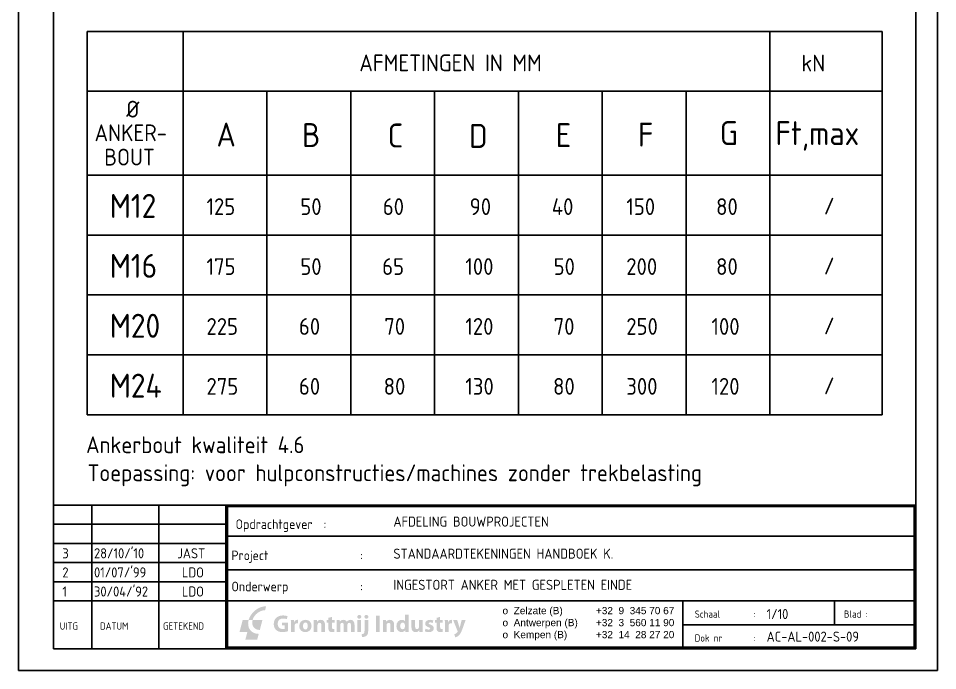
# Model space of a CAD drawing. Extents: x 0 to 2100, y 0 to 2971.
# Drawn here: x 0 to 2100, y 0 to 1489 of the extents above; entities that cross this region are included whole.
import ezdxf

# ---------------------------------------------------------------- set-up
doc = ezdxf.new("R2010")
doc.units = 0
doc.header["$LTSCALE"] = 5
doc.header["$MEASUREMENT"] = 0
doc.layers.get('0').update_dxf_attribs({"linetype": 'CONTINUOUS'})
for name, color, linetype in [('25', 7, 'CONTINUOUS'), ('35', 2, 'CONTINUOUS'), ('50', 6, 'CONTINUOUS'), ('LAYER_1', 160, 'CONTINUOUS'), ('TITEL', 7, 'CONTINUOUS')]:
    doc.layers.add(name, color=color, linetype=linetype)
doc.styles.get("Standard").update_dxf_attribs({"font": 'iso'})

# ---------------------------------------------------------------- blocks, each defined once
blk = doc.blocks.new('BLOK1')
at = {"layer": 'LAYER_1', "lineweight": 0}
h = blk.add_hatch(color=12, dxfattribs=at)
h.dxf.hatch_style = 2
edge = h.paths.add_edge_path()
edge.add_spline(control_points=[(6.7, 14.88), (8.24, 20.6), (14.12, 25.23), (19.84, 25.23), (19.84, 25.23), (19.06, 22.28), (19.06, 22.28), (14.97, 22.28), (10.77, 18.97), (9.67, 14.88), (9.67, 14.88), (6.72, 14.88), (6.72, 14.88), (6.72, 14.88), (6.7, 14.88), (6.7, 14.88)], knot_values=[0, 0, 0, 0, 1, 1, 1, 2, 2, 2, 3, 3, 3, 4, 4, 4, 5, 5, 5, 5], degree=3, periodic=0)
h = blk.add_hatch(color=156, dxfattribs=at)
h.dxf.hatch_style = 2
edge = h.paths.add_edge_path()
edge.add_spline(control_points=[(17.07, 14.9), (17.07, 14.9), (15.1, 7.49), (15.1, 7.49), (11.01, 7.49), (8.58, 10.81), (9.69, 14.88), (9.69, 14.88), (17.07, 14.9), (17.07, 14.9)], knot_values=[0, 0, 0, 0, 1, 1, 1, 2, 2, 2, 3, 3, 3, 3], degree=3, periodic=0)
edge = h.paths.add_edge_path()
edge.add_spline(control_points=[(6.72, 14.9), (5.18, 9.18), (8.57, 4.55), (14.28, 4.55), (14.28, 4.55), (13.11, 0.09), (13.11, 0.09), (13.11, 0.09), (4.22, 0.09), (4.22, 0.09), (4.22, 0.09), (5.81, 6.01), (5.81, 6.01), (5.81, 6.01), (-0.1, 6.01), (-0.1, 6.01), (-0.1, 6.01), (2.27, 14.9), (2.27, 14.9), (2.27, 14.9), (6.7, 14.9), (6.7, 14.9), (6.7, 14.9), (6.72, 14.9), (6.72, 14.9)], knot_values=[0, 0, 0, 0, 1, 1, 1, 2, 2, 2, 3, 3, 3, 4, 4, 4, 5, 5, 5, 6, 6, 6, 7, 7, 7, 8, 8, 8, 8], degree=3, periodic=0)
h = blk.add_hatch(color=156, dxfattribs=at)
h.dxf.hatch_style = 2
edge = h.paths.add_edge_path()
edge.add_spline(control_points=[(36.31, 6.59), (35.45, 6.3), (33.84, 5.9), (32.23, 5.9), (30.01, 5.9), (28.4, 6.46), (27.28, 7.55), (26.15, 8.6), (25.54, 10.19), (25.56, 11.98), (25.57, 16.04), (28.52, 18.35), (32.52, 18.35), (34.1, 18.35), (35.31, 18.04), (35.91, 17.75), (35.91, 17.75), (35.33, 15.55), (35.33, 15.55), (34.66, 15.84), (33.83, 16.07), (32.49, 16.07), (30.19, 16.07), (28.45, 14.77), (28.45, 12.13), (28.45, 9.61), (30.03, 8.13), (32.29, 8.13), (32.92, 8.13), (33.43, 8.2), (33.65, 8.31), (33.65, 8.31), (33.65, 10.86), (33.65, 10.86), (33.65, 10.86), (31.76, 10.86), (31.76, 10.86), (31.76, 10.86), (31.76, 13.01), (31.76, 13.01), (31.76, 13.01), (36.31, 13.01), (36.31, 13.01), (36.31, 13.01), (36.31, 6.59), (36.31, 6.59)], knot_values=[0, 0, 0, 0, 1, 1, 1, 2, 2, 2, 3, 3, 3, 4, 4, 4, 5, 5, 5, 6, 6, 6, 7, 7, 7, 8, 8, 8, 9, 9, 9, 10, 10, 10, 11, 11, 11, 12, 12, 12, 13, 13, 13, 14, 14, 14, 15, 15, 15, 15], degree=3, periodic=0)
h = blk.add_hatch(color=156, dxfattribs=at)
h.dxf.hatch_style = 2
edge = h.paths.add_edge_path()
edge.add_spline(control_points=[(38.42, 11.96), (38.42, 13.27), (38.39, 14.12), (38.35, 14.88), (38.35, 14.88), (40.72, 14.88), (40.72, 14.88), (40.72, 14.88), (40.81, 13.25), (40.81, 13.25), (40.81, 13.25), (40.88, 13.25), (40.88, 13.25), (41.34, 14.53), (42.42, 15.08), (43.27, 15.08), (43.52, 15.08), (43.65, 15.08), (43.85, 15.04), (43.85, 15.04), (43.85, 12.43), (43.85, 12.43), (43.65, 12.49), (43.42, 12.52), (43.11, 12.52), (42.1, 12.52), (41.41, 11.98), (41.23, 11.13), (41.19, 10.95), (41.17, 10.73), (41.17, 10.52), (41.17, 10.52), (41.17, 6.03), (41.17, 6.03), (41.17, 6.03), (38.42, 6.03), (38.42, 6.03), (38.42, 6.03), (38.42, 11.96), (38.42, 11.96)], knot_values=[0, 0, 0, 0, 1, 1, 1, 2, 2, 2, 3, 3, 3, 4, 4, 4, 5, 5, 5, 6, 6, 6, 7, 7, 7, 8, 8, 8, 9, 9, 9, 10, 10, 10, 11, 11, 11, 12, 12, 12, 13, 13, 13, 13], degree=3, periodic=0)
h = blk.add_hatch(color=156, dxfattribs=at)
edge = h.paths.add_edge_path(flags=16)
edge.add_spline(control_points=[(47.49, 10.46), (47.49, 8.94), (48.12, 7.8), (49.3, 7.8), (50.36, 7.8), (51.05, 8.87), (51.05, 10.46), (51.05, 11.78), (50.55, 13.12), (49.3, 13.12), (47.98, 13.12), (47.49, 11.76), (47.49, 10.46)], knot_values=[0, 0, 0, 0, 1, 1, 1, 2, 2, 2, 3, 3, 3, 4, 4, 4, 4], degree=3, periodic=0)
edge = h.paths.add_edge_path()
edge.add_spline(control_points=[(53.89, 10.55), (53.89, 7.31), (51.59, 5.83), (49.22, 5.83), (46.64, 5.83), (44.65, 7.53), (44.65, 10.39), (44.65, 13.25), (46.53, 15.08), (49.37, 15.08), (52.08, 15.08), (53.89, 13.21), (53.89, 10.55)], knot_values=[0, 0, 0, 0, 1, 1, 1, 2, 2, 2, 3, 3, 3, 4, 4, 4, 4], degree=3, periodic=0)
h = blk.add_hatch(color=156, dxfattribs=at)
h.dxf.hatch_style = 2
edge = h.paths.add_edge_path()
edge.add_spline(control_points=[(55.59, 12.05), (55.59, 13.16), (55.56, 14.1), (55.52, 14.88), (55.52, 14.88), (57.91, 14.88), (57.91, 14.88), (57.91, 14.88), (58.04, 13.67), (58.04, 13.67), (58.04, 13.67), (58.09, 13.67), (58.09, 13.67), (58.45, 14.23), (59.36, 15.08), (60.82, 15.08), (62.63, 15.08), (63.99, 13.88), (63.99, 11.28), (63.99, 11.28), (63.99, 6.03), (63.99, 6.03), (63.99, 6.03), (61.24, 6.03), (61.24, 6.03), (61.24, 6.03), (61.24, 10.93), (61.24, 10.93), (61.24, 12.07), (60.84, 12.85), (59.85, 12.85), (59.09, 12.85), (58.63, 12.33), (58.45, 11.82), (58.38, 11.64), (58.34, 11.39), (58.34, 11.13), (58.34, 11.13), (58.34, 6.03), (58.34, 6.03), (58.34, 6.03), (55.59, 6.03), (55.59, 6.03), (55.59, 6.03), (55.59, 12.05), (55.59, 12.05)], knot_values=[0, 0, 0, 0, 1, 1, 1, 2, 2, 2, 3, 3, 3, 4, 4, 4, 5, 5, 5, 6, 6, 6, 7, 7, 7, 8, 8, 8, 9, 9, 9, 10, 10, 10, 11, 11, 11, 12, 12, 12, 13, 13, 13, 14, 14, 14, 15, 15, 15, 15], degree=3, periodic=0)
h = blk.add_hatch(color=156, dxfattribs=at)
h.dxf.hatch_style = 2
edge = h.paths.add_edge_path()
edge.add_spline(control_points=[(69.17, 17.28), (69.17, 17.28), (69.17, 14.88), (69.17, 14.88), (69.17, 14.88), (71.14, 14.88), (71.14, 14.88), (71.14, 14.88), (71.14, 12.85), (71.14, 12.85), (71.14, 12.85), (69.17, 12.85), (69.17, 12.85), (69.17, 12.85), (69.17, 9.65), (69.17, 9.65), (69.17, 8.58), (69.42, 8.09), (70.25, 8.09), (70.63, 8.09), (70.79, 8.11), (71.07, 8.16), (71.07, 8.16), (71.08, 6.08), (71.08, 6.08), (70.72, 5.94), (70.07, 5.83), (69.29, 5.83), (68.41, 5.83), (67.66, 6.16), (67.23, 6.61), (66.72, 7.13), (66.47, 7.98), (66.47, 9.23), (66.47, 9.23), (66.47, 12.85), (66.47, 12.85), (66.47, 12.85), (65.29, 12.85), (65.29, 12.85), (65.29, 12.85), (65.29, 14.88), (65.29, 14.88), (65.29, 14.88), (66.47, 14.88), (66.47, 14.88), (66.47, 14.88), (66.47, 16.54), (66.47, 16.54), (66.47, 16.54), (69.17, 17.28), (69.17, 17.28)], knot_values=[0, 0, 0, 0, 1, 1, 1, 2, 2, 2, 3, 3, 3, 4, 4, 4, 5, 5, 5, 6, 6, 6, 7, 7, 7, 8, 8, 8, 9, 9, 9, 10, 10, 10, 11, 11, 11, 12, 12, 12, 13, 13, 13, 14, 14, 14, 15, 15, 15, 16, 16, 16, 17, 17, 17, 17], degree=3, periodic=0)
h = blk.add_hatch(color=156, dxfattribs=at)
h.dxf.hatch_style = 2
edge = h.paths.add_edge_path()
edge.add_spline(control_points=[(72.73, 12.05), (72.73, 13.16), (72.69, 14.1), (72.66, 14.88), (72.66, 14.88), (74.97, 14.88), (74.97, 14.88), (74.97, 14.88), (75.1, 13.68), (75.1, 13.68), (75.1, 13.68), (75.15, 13.68), (75.15, 13.68), (75.53, 14.24), (76.31, 15.08), (77.83, 15.08), (78.97, 15.08), (79.88, 14.5), (80.26, 13.57), (80.26, 13.57), (80.29, 13.57), (80.29, 13.57), (80.62, 14.05), (81.02, 14.39), (81.43, 14.64), (81.92, 14.93), (82.47, 15.08), (83.12, 15.08), (84.82, 15.08), (86.1, 13.88), (86.1, 11.24), (86.1, 11.24), (86.1, 6.03), (86.1, 6.03), (86.1, 6.03), (83.42, 6.03), (83.42, 6.03), (83.42, 6.03), (83.42, 10.84), (83.42, 10.84), (83.42, 12.13), (83.01, 12.87), (82.12, 12.87), (81.49, 12.87), (81.04, 12.43), (80.85, 11.91), (80.78, 11.71), (80.75, 11.42), (80.75, 11.2), (80.75, 11.2), (80.75, 6.03), (80.75, 6.03), (80.75, 6.03), (78.07, 6.03), (78.07, 6.03), (78.07, 6.03), (78.07, 10.99), (78.07, 10.99), (78.07, 12.11), (77.67, 12.87), (76.8, 12.87), (76.1, 12.87), (75.68, 12.33), (75.52, 11.87), (75.43, 11.66), (75.41, 11.4), (75.41, 11.19), (75.41, 11.19), (75.41, 6.03), (75.41, 6.03), (75.41, 6.03), (72.73, 6.03), (72.73, 6.03), (72.73, 6.03), (72.73, 12.05), (72.73, 12.05)], knot_values=[0, 0, 0, 0, 1, 1, 1, 2, 2, 2, 3, 3, 3, 4, 4, 4, 5, 5, 5, 6, 6, 6, 7, 7, 7, 8, 8, 8, 9, 9, 9, 10, 10, 10, 11, 11, 11, 12, 12, 12, 13, 13, 13, 14, 14, 14, 15, 15, 15, 16, 16, 16, 17, 17, 17, 18, 18, 18, 19, 19, 19, 20, 20, 20, 21, 21, 21, 22, 22, 22, 23, 23, 23, 24, 24, 24, 25, 25, 25, 25], degree=3, periodic=0)
h = blk.add_hatch(color=156, dxfattribs=at)
h.dxf.hatch_style = 2
edge = h.paths.add_edge_path()
edge.add_spline(control_points=[(88.29, 6.03), (88.29, 6.03), (88.29, 14.88), (88.29, 14.88), (88.29, 14.88), (91.04, 14.88), (91.04, 14.88), (91.04, 14.88), (91.04, 6.03), (91.04, 6.03), (91.04, 6.03), (88.29, 6.03), (88.29, 6.03)], knot_values=[0, 0, 0, 0, 1, 1, 1, 2, 2, 2, 3, 3, 3, 4, 4, 4, 4], degree=3, periodic=0)
edge = h.paths.add_edge_path()
edge.add_spline(control_points=[(91.13, 17.34), (91.13, 16.58), (90.55, 15.96), (89.65, 15.96), (88.78, 15.96), (88.2, 16.58), (88.22, 17.34), (88.2, 18.13), (88.78, 18.73), (89.67, 18.73), (90.55, 18.73), (91.11, 18.13), (91.13, 17.34)], knot_values=[0, 0, 0, 0, 1, 1, 1, 2, 2, 2, 3, 3, 3, 4, 4, 4, 4], degree=3, periodic=0)
h = blk.add_hatch(color=156, dxfattribs=at)
h.dxf.hatch_style = 2
edge = h.paths.add_edge_path()
edge.add_spline(control_points=[(96.43, 17.34), (96.43, 16.58), (95.87, 15.96), (94.95, 15.96), (94.08, 15.96), (93.52, 16.58), (93.52, 17.34), (93.52, 18.13), (94.08, 18.73), (94.99, 18.73), (95.87, 18.73), (96.42, 18.13), (96.43, 17.34)], knot_values=[0, 0, 0, 0, 1, 1, 1, 2, 2, 2, 3, 3, 3, 4, 4, 4, 4], degree=3, periodic=0)
edge = h.paths.add_edge_path()
edge.add_spline(control_points=[(91.42, 4.29), (92.15, 4.35), (92.71, 4.51), (93.05, 4.87), (93.45, 5.29), (93.59, 5.99), (93.59, 7.75), (93.59, 7.75), (93.59, 14.88), (93.59, 14.88), (93.59, 14.88), (96.36, 14.88), (96.36, 14.88), (96.36, 14.88), (96.36, 7.1), (96.36, 7.1), (96.36, 5.16), (95.93, 3.98), (95.11, 3.22), (94.3, 2.46), (93.01, 2.14), (91.69, 2.14), (91.69, 2.14), (91.42, 4.29), (91.42, 4.29)], knot_values=[0, 0, 0, 0, 1, 1, 1, 2, 2, 2, 3, 3, 3, 4, 4, 4, 5, 5, 5, 6, 6, 6, 7, 7, 7, 8, 8, 8, 8], degree=3, periodic=0)
h = blk.add_hatch(color=156, dxfattribs=at)
h.dxf.hatch_style = 2
edge = h.paths.add_edge_path()
edge.add_spline(control_points=[(105.03, 18.23), (105.03, 18.23), (105.03, 6.03), (105.03, 6.03), (105.03, 6.03), (102.26, 6.03), (102.26, 6.03), (102.26, 6.03), (102.26, 18.23), (102.26, 18.23), (102.26, 18.23), (105.03, 18.23), (105.03, 18.23)], knot_values=[0, 0, 0, 0, 1, 1, 1, 2, 2, 2, 3, 3, 3, 4, 4, 4, 4], degree=3, periodic=0)
h = blk.add_hatch(color=156, dxfattribs=at)
h.dxf.hatch_style = 2
edge = h.paths.add_edge_path()
edge.add_spline(control_points=[(107.38, 12.05), (107.38, 13.16), (107.34, 14.1), (107.31, 14.88), (107.31, 14.88), (109.7, 14.88), (109.7, 14.88), (109.7, 14.88), (109.82, 13.67), (109.82, 13.67), (109.82, 13.67), (109.88, 13.67), (109.88, 13.67), (110.24, 14.23), (111.14, 15.08), (112.61, 15.08), (114.42, 15.08), (115.78, 13.88), (115.78, 11.28), (115.78, 11.28), (115.78, 6.03), (115.78, 6.03), (115.78, 6.03), (113.03, 6.03), (113.03, 6.03), (113.03, 6.03), (113.03, 10.93), (113.03, 10.93), (113.03, 12.07), (112.63, 12.85), (111.63, 12.85), (110.87, 12.85), (110.42, 12.33), (110.24, 11.82), (110.17, 11.64), (110.13, 11.39), (110.13, 11.13), (110.13, 11.13), (110.13, 6.03), (110.13, 6.03), (110.13, 6.03), (107.38, 6.03), (107.38, 6.03), (107.38, 6.03), (107.38, 12.05), (107.38, 12.05)], knot_values=[0, 0, 0, 0, 1, 1, 1, 2, 2, 2, 3, 3, 3, 4, 4, 4, 5, 5, 5, 6, 6, 6, 7, 7, 7, 8, 8, 8, 9, 9, 9, 10, 10, 10, 11, 11, 11, 12, 12, 12, 13, 13, 13, 14, 14, 14, 15, 15, 15, 15], degree=3, periodic=0)
h = blk.add_hatch(color=156, dxfattribs=at)
edge = h.paths.add_edge_path(flags=16)
edge.add_spline(control_points=[(123.81, 11.13), (123.81, 11.28), (123.79, 11.48), (123.78, 11.62), (123.61, 12.36), (123.02, 12.98), (122.16, 12.98), (120.92, 12.98), (120.26, 11.86), (120.26, 10.46), (120.26, 8.96), (121.01, 8.02), (122.15, 8.02), (122.94, 8.02), (123.58, 8.56), (123.74, 9.34), (123.79, 9.54), (123.81, 9.74), (123.81, 9.97), (123.81, 9.97), (123.81, 11.13), (123.81, 11.13)], knot_values=[0, 0, 0, 0, 1, 1, 1, 2, 2, 2, 3, 3, 3, 4, 4, 4, 5, 5, 5, 6, 6, 6, 7, 7, 7, 7], degree=3, periodic=0)
edge = h.paths.add_edge_path()
edge.add_spline(control_points=[(126.56, 18.88), (126.56, 18.88), (126.56, 8.67), (126.56, 8.67), (126.56, 7.68), (126.6, 6.63), (126.63, 6.03), (126.63, 6.03), (124.19, 6.03), (124.19, 6.03), (124.19, 6.03), (124.06, 7.33), (124.06, 7.33), (124.06, 7.33), (124.03, 7.33), (124.03, 7.33), (123.47, 6.34), (122.4, 5.83), (121.26, 5.83), (119.16, 5.83), (117.48, 7.62), (117.48, 10.37), (117.46, 13.36), (119.32, 15.08), (121.44, 15.08), (122.53, 15.08), (123.38, 14.7), (123.78, 14.08), (123.78, 14.08), (123.81, 14.08), (123.81, 14.08), (123.81, 14.08), (123.81, 18.88), (123.81, 18.88), (123.81, 18.88), (126.56, 18.88), (126.56, 18.88)], knot_values=[0, 0, 0, 0, 1, 1, 1, 2, 2, 2, 3, 3, 3, 4, 4, 4, 5, 5, 5, 6, 6, 6, 7, 7, 7, 8, 8, 8, 9, 9, 9, 10, 10, 10, 11, 11, 11, 12, 12, 12, 12], degree=3, periodic=0)
h = blk.add_hatch(color=156, dxfattribs=at)
h.dxf.hatch_style = 2
edge = h.paths.add_edge_path()
edge.add_spline(control_points=[(137.11, 8.87), (137.11, 7.71), (137.15, 6.77), (137.18, 6.03), (137.18, 6.03), (134.79, 6.03), (134.79, 6.03), (134.79, 6.03), (134.67, 7.28), (134.67, 7.28), (134.67, 7.28), (134.61, 7.28), (134.61, 7.28), (134.27, 6.73), (133.44, 5.83), (131.85, 5.83), (130.05, 5.83), (128.73, 6.95), (128.73, 9.68), (128.73, 9.68), (128.73, 14.88), (128.73, 14.88), (128.73, 14.88), (131.5, 14.88), (131.5, 14.88), (131.5, 14.88), (131.5, 10.12), (131.5, 10.12), (131.5, 8.83), (131.92, 8.06), (132.88, 8.06), (133.64, 8.06), (134.07, 8.58), (134.25, 9.01), (134.32, 9.18), (134.34, 9.39), (134.34, 9.61), (134.34, 9.61), (134.34, 14.88), (134.34, 14.88), (134.34, 14.88), (137.11, 14.88), (137.11, 14.88), (137.11, 14.88), (137.11, 8.87), (137.11, 8.87)], knot_values=[0, 0, 0, 0, 1, 1, 1, 2, 2, 2, 3, 3, 3, 4, 4, 4, 5, 5, 5, 6, 6, 6, 7, 7, 7, 8, 8, 8, 9, 9, 9, 10, 10, 10, 11, 11, 11, 12, 12, 12, 13, 13, 13, 14, 14, 14, 15, 15, 15, 15], degree=3, periodic=0)
h = blk.add_hatch(color=156, dxfattribs=at)
h.dxf.hatch_style = 2
edge = h.paths.add_edge_path()
edge.add_spline(control_points=[(139.3, 8.44), (139.81, 8.13), (140.86, 7.77), (141.67, 7.77), (142.5, 7.77), (142.85, 8.06), (142.85, 8.51), (142.85, 8.96), (142.58, 9.18), (141.54, 9.52), (139.72, 10.14), (139.01, 11.13), (139.03, 12.16), (139.03, 13.83), (140.44, 15.08), (142.63, 15.08), (143.66, 15.08), (144.58, 14.84), (145.13, 14.57), (145.13, 14.57), (144.64, 12.67), (144.64, 12.67), (144.24, 12.89), (143.48, 13.18), (142.72, 13.18), (142.05, 13.18), (141.67, 12.91), (141.67, 12.45), (141.67, 12.04), (142.01, 11.82), (143.1, 11.44), (144.78, 10.86), (145.49, 10.01), (145.51, 8.71), (145.51, 7.06), (144.2, 5.83), (141.67, 5.83), (140.51, 5.83), (139.48, 6.1), (138.81, 6.46), (138.81, 6.46), (139.3, 8.44), (139.3, 8.44)], knot_values=[0, 0, 0, 0, 1, 1, 1, 2, 2, 2, 3, 3, 3, 4, 4, 4, 5, 5, 5, 6, 6, 6, 7, 7, 7, 8, 8, 8, 9, 9, 9, 10, 10, 10, 11, 11, 11, 12, 12, 12, 13, 13, 13, 14, 14, 14, 14], degree=3, periodic=0)
h = blk.add_hatch(color=156, dxfattribs=at)
h.dxf.hatch_style = 2
edge = h.paths.add_edge_path()
edge.add_spline(control_points=[(150.25, 17.28), (150.25, 17.28), (150.25, 14.88), (150.25, 14.88), (150.25, 14.88), (152.22, 14.88), (152.22, 14.88), (152.22, 14.88), (152.22, 12.85), (152.22, 12.85), (152.22, 12.85), (150.25, 12.85), (150.25, 12.85), (150.25, 12.85), (150.25, 9.65), (150.25, 9.65), (150.25, 8.58), (150.5, 8.09), (151.33, 8.09), (151.71, 8.09), (151.88, 8.11), (152.15, 8.16), (152.15, 8.16), (152.17, 6.08), (152.17, 6.08), (151.8, 5.94), (151.15, 5.83), (150.37, 5.83), (149.49, 5.83), (148.75, 6.16), (148.31, 6.61), (147.8, 7.13), (147.55, 7.98), (147.55, 9.23), (147.55, 9.23), (147.55, 12.85), (147.55, 12.85), (147.55, 12.85), (146.38, 12.85), (146.38, 12.85), (146.38, 12.85), (146.38, 14.88), (146.38, 14.88), (146.38, 14.88), (147.55, 14.88), (147.55, 14.88), (147.55, 14.88), (147.55, 16.54), (147.55, 16.54), (147.55, 16.54), (150.25, 17.28), (150.25, 17.28)], knot_values=[0, 0, 0, 0, 1, 1, 1, 2, 2, 2, 3, 3, 3, 4, 4, 4, 5, 5, 5, 6, 6, 6, 7, 7, 7, 8, 8, 8, 9, 9, 9, 10, 10, 10, 11, 11, 11, 12, 12, 12, 13, 13, 13, 14, 14, 14, 15, 15, 15, 16, 16, 16, 17, 17, 17, 17], degree=3, periodic=0)
h = blk.add_hatch(color=156, dxfattribs=at)
h.dxf.hatch_style = 2
edge = h.paths.add_edge_path()
edge.add_spline(control_points=[(153.81, 11.96), (153.81, 13.27), (153.78, 14.12), (153.74, 14.88), (153.74, 14.88), (156.11, 14.88), (156.11, 14.88), (156.11, 14.88), (156.2, 13.25), (156.2, 13.25), (156.2, 13.25), (156.27, 13.25), (156.27, 13.25), (156.73, 14.53), (157.81, 15.08), (158.66, 15.08), (158.92, 15.08), (159.04, 15.08), (159.24, 15.04), (159.24, 15.04), (159.24, 12.43), (159.24, 12.43), (159.04, 12.49), (158.81, 12.52), (158.5, 12.52), (157.49, 12.52), (156.8, 11.98), (156.62, 11.13), (156.58, 10.95), (156.56, 10.73), (156.56, 10.52), (156.56, 10.52), (156.56, 6.03), (156.56, 6.03), (156.56, 6.03), (153.81, 6.03), (153.81, 6.03), (153.81, 6.03), (153.81, 11.96), (153.81, 11.96)], knot_values=[0, 0, 0, 0, 1, 1, 1, 2, 2, 2, 3, 3, 3, 4, 4, 4, 5, 5, 5, 6, 6, 6, 7, 7, 7, 8, 8, 8, 9, 9, 9, 10, 10, 10, 11, 11, 11, 12, 12, 12, 13, 13, 13, 13], degree=3, periodic=0)
h = blk.add_hatch(color=156, dxfattribs=at)
h.dxf.hatch_style = 2
edge = h.paths.add_edge_path()
edge.add_spline(control_points=[(163.08, 14.88), (163.08, 14.88), (164.4, 10.53), (164.4, 10.53), (164.54, 10.01), (164.72, 9.36), (164.83, 8.89), (164.83, 8.89), (164.89, 8.89), (164.89, 8.89), (165.01, 9.36), (165.16, 10.03), (165.28, 10.53), (165.28, 10.53), (166.37, 14.88), (166.37, 14.88), (166.37, 14.88), (169.32, 14.88), (169.32, 14.88), (169.32, 14.88), (167.26, 9.05), (167.26, 9.05), (165.99, 5.54), (165.14, 4.13), (164.14, 3.24), (163.19, 2.41), (162.17, 2.12), (161.48, 2.03), (161.48, 2.03), (160.91, 4.36), (160.91, 4.36), (161.25, 4.42), (161.68, 4.58), (162.1, 4.83), (162.52, 5.05), (162.97, 5.49), (163.24, 5.94), (163.33, 6.07), (163.38, 6.21), (163.38, 6.34), (163.38, 6.43), (163.37, 6.57), (163.26, 6.79), (163.26, 6.79), (160.02, 14.88), (160.02, 14.88), (160.02, 14.88), (163.08, 14.88), (163.08, 14.88)], knot_values=[0, 0, 0, 0, 1, 1, 1, 2, 2, 2, 3, 3, 3, 4, 4, 4, 5, 5, 5, 6, 6, 6, 7, 7, 7, 8, 8, 8, 9, 9, 9, 10, 10, 10, 11, 11, 11, 12, 12, 12, 13, 13, 13, 14, 14, 14, 15, 15, 15, 16, 16, 16, 16], degree=3, periodic=0)
blk = doc.blocks.new('Logo Grontmij Industry')
blk.add_blockref('BLOK1', (0, 0))

msp = doc.modelspace()

# ---------------------------------------------------------------- linework, layer by layer
msp.add_line((2100, 2970.7), (2100, 0))
at = {"layer": '25'}
for p, q in [((0, 2971.2), (0, 0)), ((2100, 0), (2100, 2970.7)), ((157.5, 1459.6), (157.5, 584.1)), ((157.5, 1459.6), (1973, 1459.6)), ((376.4, 1459.6), (376.4, 584.1)), ((1717, 1459.6), (1717, 584.1)), ((1973, 1459.6), (1973, 584.1)), ((157.5, 1322.8), (1973, 1322.8)), ((567.9, 1322.8), (567.9, 584.1)), ((759.4, 1322.8), (759.4, 584.1)), ((950.9, 1322.8), (950.9, 584.1)), ((1142.4, 1322.8), (1142.4, 584.1)), ((1334, 1322.8), (1334, 584.1)), ((1525.5, 1322.8), (1525.5, 584.1)), ((157.5, 1131.3), (1973, 1131.3)), ((157.5, 994.5), (1973, 994.5)), ((157.5, 857.7), (1973, 857.7)), ((157.5, 720.9), (1973, 720.9)), ((157.5, 584.1), (1973, 584.1)), ((0, 0), (2100, 0))]:
    msp.add_line(p, q, dxfattribs=at)
at = {"layer": '25', "color": 4}
for p, q in [((80.7, 2906.5), (80.3, 49.8)), ((2050.2, 49.8), (2050.2, 2906.5)), ((80.3, 49.8), (2050.2, 49.8))]:
    msp.add_line(p, q, dxfattribs=at)
at = {"layer": 'TITEL'}
for p, q in [((2050.2, 378.1), (80.3, 378.1)), ((167.9, 49.8), (167.9, 378.1)), ((321.1, 378.1), (321.1, 49.8)), ((474.3, 49.8), (474.3, 378.1)), ((80.3, 334.3), (474.3, 334.3)), ((474.3, 306.9), (2047.5, 306.9)), ((474.3, 290.5), (80.3, 290.5)), ((80.3, 246.8), (474.3, 246.8)), ((474.3, 230.3), (2047.5, 230.3)), ((474.3, 203), (80.3, 203)), ((2050.2, 159.2), (80.3, 159.2)), ((1517.8, 159.2), (1517.8, 49.8)), ((1864.2, 159.2), (1864.2, 104.5)), ((2047.5, 104.5), (1517.8, 104.5))]:
    msp.add_line(p, q, dxfattribs=at)
at = {"layer": 'TITEL', "const_width": 5.47}
msp.add_lwpolyline([(477.1, 375.3), (477.1, 52.5), (2047.5, 52.5), (2047.5, 375.3)], close=True, dxfattribs=at)

# ---------------------------------------------------------------- block references
at = {"layer": 'TITEL', "xscale": 3.048250176246768, "yscale": 3.048250176247268, "zscale": 3.048250176247237}
msp.add_blockref('Logo Grontmij Industry', (505.5, 70), dxfattribs=at)

# ---------------------------------------------------------------- texts
at = {"layer": '35'}
for s, height, p in [('AFMETINGEN IN MM', 38.304, (778.9, 1368.6)), ('kN', 38.3, (1788.9, 1368)), ('%%C', 38.3, (246.5, 1262.9)), ('ANKER-', 38.3, (174, 1208.9)), ('BOUT', 38.3, (196.1, 1153.4)), ('125', 38.3, (429.7, 1040.3)), ('50', 38.3, (644.1, 1040.3)), ('60', 38.3, (832.5, 1040.3)), ('90', 38.3, (1031, 1040.3)), ('40', 38.3, (1218.5, 1040.3)), ('150', 38.3, (1388.8, 1040.3)), ('80', 38.3, (1594, 1040.3)), ('/', 38.3, (1840, 1041.5)), ('175', 38.3, (429.7, 903.5)), ('50', 38.3, (644.1, 903.5)), ('65', 38.3, (831.1, 903.5)), ('100', 38.3, (1021, 903.5)), ('50', 38.3, (1222.8, 903.5)), ('200', 38.3, (1388.8, 903.5)), ('80', 38.3, (1594, 903.5)), ('/', 38.3, (1840, 904.7)), ('225', 38.3, (429.7, 766.7)), ('60', 38.3, (640.9, 766.7)), ('70', 38.3, (835.8, 766.7)), ('120', 38.3, (1021, 766.7)), ('70', 38.3, (1222.8, 766.7)), ('250', 38.3, (1388.8, 766.7)), ('100', 38.3, (1583.3, 766.7)), ('/', 38.3, (1840, 767.9)), ('275', 38.3, (429.7, 629.9)), ('60', 38.3, (640.9, 629.9)), ('80', 38.3, (834.5, 629.9)), ('130', 38.3, (1021, 629.9)), ('80', 38.3, (1221.5, 629.9)), ('300', 38.3, (1388.8, 629.9)), ('120', 38.3, (1583.3, 629.9)), ('/', 38.3, (1840, 631.1)), ('Ankerbout kwaliteit 4.6', 38.304, (154.6, 496.5)), ('Toepassing: voor hulpconstructies/machines zonder trekbelasting', 38.304, (157.9, 432.5))]:
    msp.add_text(s, height=height, dxfattribs=at).set_placement(p)
at = {"layer": '50'}
for s, height, p in [('A', 54.7, (452.6, 1196.8)), ('B', 54.7, (648, 1195.5)), ('C', 54.7, (843.8, 1194.5)), ('D', 54.7, (1029.6, 1193.6)), ('E', 54.7, (1227.7, 1195.2)), ('F', 54.7, (1415.5, 1196.5)), ('G', 54.7, (1602.4, 1200)), ('Ft,max', 54.72, (1729.5, 1200)), ('M12', 54.72, (208.9, 1033.7)), ('M16', 54.72, (208.9, 896.9)), ('M20', 54.72, (208.9, 760.1)), ('M24', 54.72, (208.9, 623.3))]:
    msp.add_text(s, height=height, dxfattribs=at).set_placement(p)
at = {"layer": 'TITEL'}
for s, height, p in [('Opdrachtgever  :', 21.888, (496.2, 323.4)), (' Project', 21.89, (474.3, 252.2)), (':', 21.9, (780.8, 252.2)), (' Onderwerp', 21.89, (474.3, 181.1)), (':', 21.9, (780.8, 181.1)), ('Schaal', 16.42, (1545.1, 120.9)), (':', 16.4, (1679.1, 120.9)), ('Blad :', 16.42, (1886.1, 120.9)), ('UITG', 16.42, (94.5, 93.5)), ('  DATUM', 16.42, (167.9, 93.5)), (' GETEKEND', 16.42, (321.1, 93.5)), ('Dok nr', 16.42, (1545.1, 66.2)), (':', 16.4, (1679.1, 66.2))]:
    msp.add_text(s, height=height, dxfattribs=at).set_placement(p)
at = {"layer": 'TITEL', "color": 2}
for s, height, p in [('AFDELING BOUWPROJECTEN', 22.982, (856.8, 328.8)), ('3', 23, (100.5, 256.4)), ("28/10/'10", 22.98, (172.8, 256.4)), ('JAST', 22.98, (363.2, 256.4)), ('STANDAARDTEKENINGEN HANDBOEK K.', 22.982, (856.8, 255.5)), ('2', 23, (100.5, 212.7)), ("01/07/'99", 22.98, (172.8, 212.7)), ('LDO', 22.98, (373.5, 212.7)), ('1', 23, (100.5, 169.1)), ("30/04/'92", 22.98, (172.8, 169.1)), ('LDO', 22.98, (373.5, 169.1)), ('INGESTORT ANKER MET GESPLETEN EINDE', 22.982, (856.8, 184.4)), ('1/10', 22.98, (1709.3, 117.6)), ('AC-AL-002-S-09', 22.982, (1709.3, 66.2))]:
    msp.add_text(s, height=height, dxfattribs=at).set_placement(p)
at = {"layer": 'TITEL', "char_height": 16.416, "attachment_point": 1}
for s, insert, width in [('{\\fArial|b0|i0|c0|p34;o  Zelzate (B)}', (1106, 145.2), 170.944), ('{\\fArial|b0|i0|c0|p34;+32  9  345 70 67}', (1319.4, 145.2), 209.248), ('{\\fArial|b0|i0|c0|p34;o  Antwerpen (B)}', (1106, 117.8), 170.944), ('{\\fArial|b0|i0|c0|p34;+32  3  560 11 90}', (1319.4, 117.8), 209.248), ('{\\fArial|b0|i0|c0|p34;o  Kempen (B)}', (1106, 90.4), 170.944), ('{\\fArial|b0|i0|c0|p34;+32  14  28 27 20}', (1319.4, 90.4), 209.248)]:
    msp.add_mtext(s, dxfattribs=dict(at, insert=insert, width=width))

doc.saveas('drawing.dxf')
